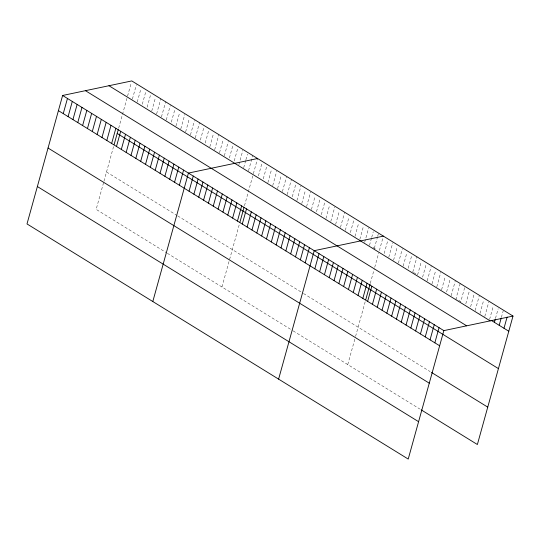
<?xml version="1.0" encoding="UTF-8"?>
<svg xmlns="http://www.w3.org/2000/svg" width="540" height="540" viewBox="0 0 540 540"><rect width="100%" height="100%" fill="white"/><g stroke="black" fill="none" stroke-linecap="round" stroke-linejoin="round"><path stroke-width="0.41" stroke-dasharray="2.7 2.03" d="M103.558 182.675L96.154 209.378L166.658 252.869M103.977 181.15L113.711 146.05M118.685 128.129L126.934 98.375M127.568 96.086L131.328 82.519M132.408 99.07L136.391 84.706M137.248 102.053L141.008 88.493M142.304 104.24L145.847 91.476M147.143 107.231L150.91 93.663M151.76 111.011L155.527 97.443M156.6 113.994L160.805 98.834M161.44 116.978L165.645 101.817M166.28 119.961L170.262 105.597M171.335 122.148L175.102 108.587M175.959 125.935L179.719 112.367M180.792 128.918L184.775 114.554M185.632 131.902L189.398 118.334M190.472 134.885L194.454 120.521M195.311 137.869L199.517 122.708M200.367 140.056L203.911 127.292M205.207 143.039L208.973 129.478M209.824 146.826L213.59 133.258M214.663 149.81L218.869 134.649M219.503 152.793L223.263 139.226M224.343 155.776L228.326 141.413M229.399 157.964L232.943 145.199M234.239 160.947L237.782 148.183M238.856 164.734L242.838 150.37M243.695 167.717L245.687 160.535M245.909 159.739L247.462 154.15M248.535 170.701L252.74 155.54M221.954 286.976L229.365 260.273M229.574 259.51L239.517 223.648M244.485 205.726L252.74 175.972M253.375 173.684L257.58 158.524M258.431 175.871L262.197 162.304M263.27 178.855L266.814 166.091M267.887 182.642L271.654 169.074M272.727 185.625L276.709 171.261M277.567 188.609L281.327 175.041M282.406 191.592L286.389 177.228M287.246 194.576L291.452 179.415M292.302 196.763L295.846 183.998M296.919 200.549L300.908 186.185M301.759 203.533L305.525 189.965M306.599 206.516L310.581 192.152M311.438 209.5L315.198 195.932M316.501 211.687L320.26 198.119M321.334 214.67L324.878 201.906M325.951 218.45L329.717 204.89M330.791 221.441L334.773 207.076M335.63 224.424L339.39 210.857M340.47 227.407L344.675 212.247M345.31 230.391L349.07 216.824M350.365 232.578L354.132 219.011M354.983 236.358L358.749 222.797M359.822 239.341L363.589 225.781M364.662 242.332L368.644 227.968M369.502 245.315L371.493 238.133M371.716 237.337L373.262 231.748M374.342 248.299L377.44 237.128M377.663 236.331L378.547 233.138M347.76 364.574L354.956 338.634M355.59 336.339L365.324 301.246M370.292 283.325L374.315 268.832M374.733 267.307L378.756 252.808M379.397 250.486L382.941 237.715M384.203 253.449L387.74 240.678M388.78 257.202L392.762 242.845M393.579 260.165L397.346 246.598M398.378 263.129L402.368 248.765M403.184 266.092L406.944 252.524M408.206 268.252L411.743 255.488M412.783 272.012L416.988 256.851M417.582 274.975L421.349 261.407M422.604 277.135L426.37 263.567M427.187 280.894L431.17 266.531M431.987 283.858L435.746 270.29M436.786 286.814L440.768 272.45M441.585 289.778L445.351 276.21M446.607 291.938L450.151 279.173M451.19 295.697L455.173 281.333M460.195 283.5L455.99 298.661L460.789 301.624L464.994 286.463M465.811 303.784L469.355 291.019M470.61 306.747L474.154 293.976M475.193 310.507L479.176 296.143M479.993 313.463L483.752 299.903M484.792 316.426L488.774 302.062M489.591 319.39L493.358 305.822M495.497 318.357L498.157 308.786M501.41 317.331L503.179 310.946M372.958 247.448L375.725 249.149M413.471 272.437L416.212 274.124M106.522 171.99L177.025 215.48M177.714 215.906L302.832 293.078M303.521 293.504L430.137 371.601M167.346 253.294L292.464 330.46M293.153 330.892L419.769 408.989"/><path stroke-width="0.81" d="M513 316.069L131.774 80.926L62.62 95.479L27 223.931L408.226 459.074L443.846 330.622L513 316.069L477.38 444.521L421.139 409.833M63.254 113.623L67.46 98.462M68.094 116.606L72.299 101.446M72.934 119.597L77.139 104.429M77.773 122.58L81.979 107.419M82.613 125.564L86.819 110.403M87.453 128.547L91.652 113.386M92.286 131.531L96.491 116.37M97.126 134.514L101.331 119.353M101.966 137.498L106.171 122.337M106.805 140.488L111.011 125.327M111.645 143.471L115.85 128.311M114.149 144.477L118.26 129.661M116.485 146.455L120.683 131.294M121.318 149.438L125.523 134.278M126.158 152.422L130.363 137.261M130.997 155.405L135.203 140.245M135.837 158.395L140.042 143.228M140.677 161.379L144.882 146.219M145.517 164.363L149.715 149.202M150.35 167.346L154.555 152.186M155.189 170.33L159.394 155.169M160.029 173.313L164.234 158.153M164.869 176.297L169.074 161.136M169.709 179.287L173.914 164.126M174.548 182.27L178.747 167.11M179.381 185.254L183.587 170.093M152.806 301.529L188.426 173.077L257.58 158.524M189.061 191.221L193.266 176.06M193.9 194.204L198.106 179.044M198.74 197.195L202.946 182.027M203.58 200.178L207.779 185.018M208.413 203.162L212.618 188.001M213.253 206.145L217.458 190.984M218.093 209.129L222.298 193.968M222.932 212.112L227.138 196.951M227.772 215.096L231.977 199.935M232.612 218.086L236.81 202.919M237.445 221.069L241.65 205.909M239.956 222.075L244.067 207.259M242.285 224.053L246.49 208.892M247.124 227.036L251.329 211.876M251.964 230.02L256.169 214.859M256.804 233.003L261.009 217.843M261.644 235.994L265.842 220.826M266.476 238.977L270.682 223.816M271.316 241.96L275.522 226.8M276.156 244.944L280.361 229.784M280.996 247.928L285.201 232.767M285.836 250.911L290.041 235.751M290.675 253.894L294.881 238.734M295.508 256.885L299.714 241.718M300.348 259.868L304.553 244.708M305.188 262.852L309.393 247.691M278.606 379.127L314.233 250.675L383.38 236.122M314.827 268.799L319.032 253.638M319.626 271.755L323.831 256.594M324.432 274.718L328.631 259.558M329.231 277.682L333.437 262.521M334.031 280.638L338.236 265.478M338.83 283.601L343.035 268.441M343.629 286.565L347.834 271.404M348.435 289.521L352.633 274.361M353.234 292.484L357.44 277.324M358.034 295.447L362.239 280.287M362.833 298.411L367.038 283.244M365.756 299.673L370.082 284.087M367.632 301.367L371.837 286.207M372.438 304.331L376.637 289.17M377.237 307.294L381.443 292.127M382.037 310.25L386.242 295.09M386.836 313.214L391.041 298.053M391.635 316.177L395.84 301.01M396.441 319.133L400.646 303.973M401.24 322.097L405.445 306.936M406.039 325.06L410.245 309.899M410.839 328.016L415.044 312.856M415.638 330.98L419.843 315.819M420.444 333.943L424.649 318.782M425.243 336.899L429.449 321.739M430.043 339.863L434.248 324.702M434.842 342.826L439.047 327.665M494.39 322.346L495.281 319.16M499.196 325.31L501.188 318.128M503.995 328.273L507.094 317.101M491.65 320.659L508.795 331.229M108.952 85.725L490.178 320.875M85.442 90.68L466.668 325.822M62.62 95.479L443.846 330.622M117.2 133.475L498.427 368.618M58.415 110.639L439.641 345.782M431.507 372.452L487.748 407.133M48.053 148.028L429.273 383.171M37.368 186.543L418.595 421.686"/></g></svg>
